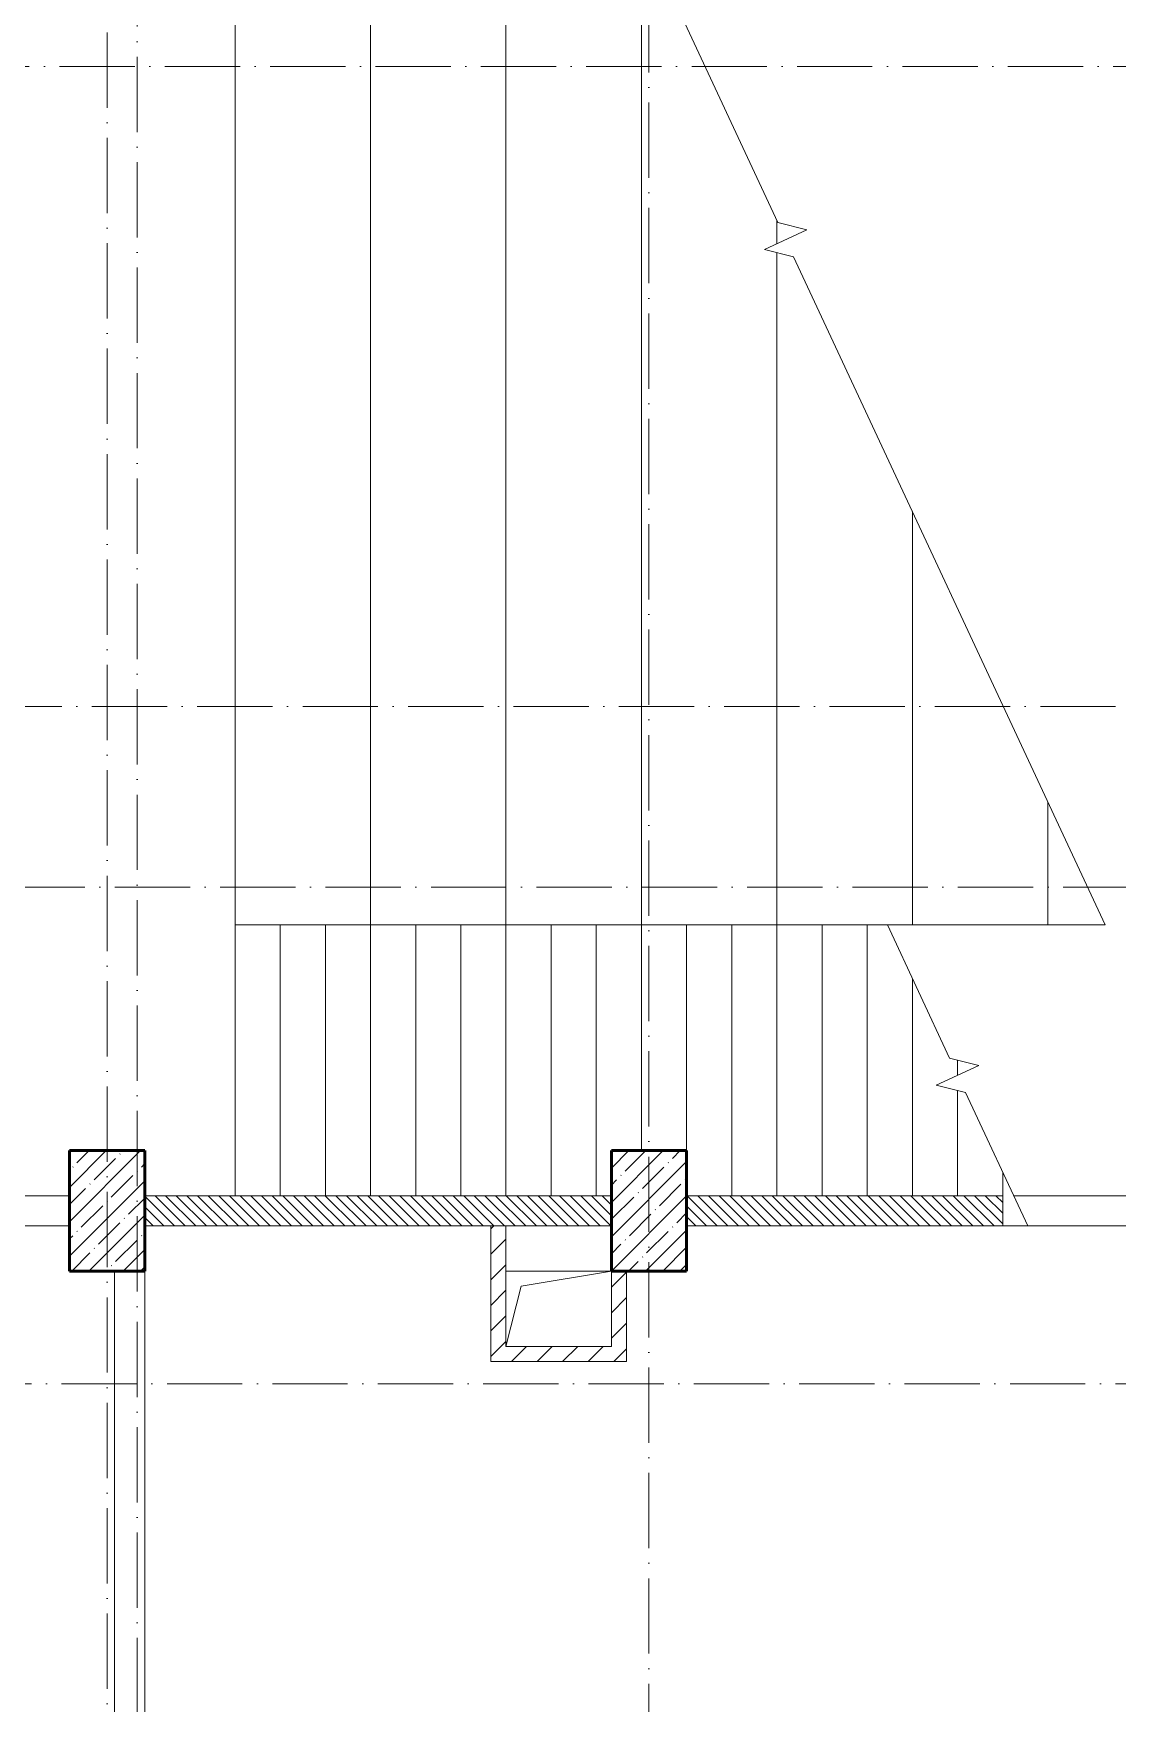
# Model space of a CAD drawing. Header units: millimetres. Extents: x -401725 to 250493, y 305116 to 802890.
# Drawn here: x -167355 to -160152, y 530174 to 541267 of the extents above; entities that cross this region are included whole.
import ezdxf

# ---------------------------------------------------------------- set-up
doc = ezdxf.new("R2010")
doc.units = ezdxf.units.MM
doc.linetypes.add('50_200_ШТРИХ_1Т_ш5_п1_п1_', pattern=[700, 500, -100, 0, -100])
for name, color, linetype, lineweight in [('A-FLOR-____-OTLN', 7, 'Continuous', 9), ('A-GENM-____-OTLN', 7, 'Continuous', 9), ('A-WALL-____-MCUT', 7, 'Continuous', 13), ('A-WALL-____-PATT-1', 7, 'Continuous', 9), ('A-WALL-FNSH-MCUT-1', 7, 'Continuous', 9), ('I-WALL-____-OTLN', 7, 'Continuous', 9), ('S-COLS-____-MCUT', 7, 'Continuous', 50), ('S-COLS-____-OTLN', 7, 'Continuous', 9), ('S-GRID-____-OTLN-1', 7, '50_200_ШТРИХ_1Т_ш5_п1_п1_', 9), ('S-STRS-____-MBND', 7, 'Continuous', 9), ('S-STRS-____-OTLN-1', 7, 'Continuous', 9)]:
    doc.layers.add(name, color=color, linetype=linetype, lineweight=lineweight)
pattern_1 = [(45, (-176515.07, 459015.94), (-84.85281, 84.85281), [])]
pattern_2 = [(135, (-176515.067, 459015.94), (-35.35534, -35.35534), [])]

# ---------------------------------------------------------------- blocks, each defined once
blk = doc.blocks.new('BSC_Колонна _Прямоугольная - 500х800-V13-АР1_План отверстий 1 этажа в осях 1-64_Ю-ЯЯ')
at = {"layer": 'S-COLS-____-OTLN'}
h = blk.add_hatch(dxfattribs=at)
h.set_pattern_fill('FP_15', color=256, style=0, pattern_type=2)
h.set_pattern_definition([(45, (-9650, -74431.04), (-114.04925, 114.04925), []), (45, (-9535.95, -74431.04), (-114.04925, 114.04925), [201.613, -40.323, 3.353, -36.97])])
h.paths.add_polyline_path([(-250, -400), (250, -400), (250, 400), (-250, 400)], flags=0)
at = {"layer": 'S-COLS-____-MCUT'}
for p, q in [((250, 400), (-250, 400)), ((-250, 400), (-250, -400)), ((250, -400), (250, 400)), ((-250, -400), (250, -400))]:
    blk.add_line(p, q, dxfattribs=at)
blk = doc.blocks.new('BSC_Колонна _Прямоугольная - 500х800-V70-АР1_План отверстий 1 этажа в осях 1-64_Ю-ЯЯ')
at = {"layer": 'S-COLS-____-OTLN'}
h = blk.add_hatch(dxfattribs=at)
h.set_pattern_fill('FP_78', color=256, style=0, pattern_type=2)
h.set_pattern_definition([(45, (-13250, -74431.04), (-114.04925, 114.04925), []), (45, (-13135.95, -74431.04), (-114.04925, 114.04925), [201.613, -40.323, 3.353, -36.97])])
h.paths.add_polyline_path([(-250, -400), (250, -400), (250, 400), (-250, 400)], flags=0)
at = {"layer": 'S-COLS-____-MCUT'}
for p, q in [((250, 400), (-250, 400)), ((-250, 400), (-250, -400)), ((250, -400), (250, 400)), ((-250, -400), (250, -400))]:
    blk.add_line(p, q, dxfattribs=at)
blk = doc.blocks.new('AR_Отверстие прямоугольное _в плите_ - AR_Отверстие прямоугольное _в плите_-30553029-АР1_План отверстий 1 этажа в осях 1-64_Ю-ЯЯ')
at = {"layer": 'A-GENM-____-OTLN'}
for p, q in [((350, 250), (-350, 250)), ((-250, 150), (350, 250)), ((-350, -250), (-250, 150))]:
    blk.add_line(p, q, dxfattribs=at)

msp = doc.modelspace()

# ---------------------------------------------------------------- hatches: boundary and pattern name
at = {"layer": 'A-WALL-____-PATT-1'}
h = msp.add_hatch(dxfattribs=at)
h.set_pattern_fill('FP_6', color=256, style=0, pattern_type=2)
h.set_pattern_definition(pattern_2)
h.paths.add_polyline_path([(-163515.0675, 533346.983), (-163515.0675, 533546.983), (-166615.0675, 533546.983), (-166615.0675, 533346.983), (-164157.9715, 533346.983)], flags=0)
h = msp.add_hatch(dxfattribs=at)
h.set_pattern_fill('FP_6', color=256, style=0, pattern_type=2)
h.set_pattern_definition(pattern_2)
h.paths.add_polyline_path([(-160915.0675, 533346.983), (-160915.0675, 533546.983), (-163015.0675, 533546.983), (-163015.0675, 533346.983), (-162390.4709, 533346.983)], flags=0)
h = msp.add_hatch(dxfattribs=at)
h.set_pattern_fill('FP_4', color=256, style=0, pattern_type=2)
h.set_pattern_definition(pattern_1)
h.paths.add_polyline_path([(-164215.0675, 532446.983), (-164215.0675, 533346.983), (-164315.0675, 533346.983), (-164315.0675, 532446.983)], flags=0)
h = msp.add_hatch(dxfattribs=at)
h.set_pattern_fill('FP_4', color=256, style=0, pattern_type=2)
h.set_pattern_definition(pattern_1)
h.paths.add_polyline_path([(-163415.0675, 532546.983), (-163415.0675, 533046.983), (-163515.0675, 533046.983), (-163515.0675, 532546.983)], flags=0)
h = msp.add_hatch(dxfattribs=at)
h.set_pattern_fill('FP_4', color=256, style=0, pattern_type=2)
h.set_pattern_definition(pattern_1)
h.paths.add_polyline_path([(-164215.0675, 532446.983), (-163415.0675, 532446.983), (-163415.0675, 532546.983), (-164215.0675, 532546.983)], flags=0)

# ---------------------------------------------------------------- linework, layer by layer
at = {"layer": 'A-FLOR-____-OTLN'}
msp.add_line((-164215.0675, 533046.983), (-163515.0675, 533046.983), dxfattribs=at)
at = {"layer": 'A-WALL-____-MCUT'}
for p, q in [((-163515.0675, 533546.983), (-166615.0675, 533546.983)), ((-160915.0675, 533546.983), (-163015.0675, 533546.983)), ((-166615.0675, 533346.983), (-163515.0675, 533346.983)), ((-163015.0675, 533346.983), (-160915.0675, 533346.983))]:
    msp.add_line(p, q, dxfattribs=at)
at = {"layer": 'A-WALL-FNSH-MCUT-1'}
for p, q in [((-164315.0675, 533346.983), (-164315.0675, 532446.983)), ((-164215.0675, 532546.983), (-164215.0675, 533346.983)), ((-163515.0675, 533046.983), (-163515.0675, 532546.983)), ((-163415.0675, 532446.983), (-163415.0675, 533046.983)), ((-163515.0675, 532546.983), (-164215.0675, 532546.983)), ((-164315.0675, 532446.983), (-163415.0675, 532446.983))]:
    msp.add_line(p, q, dxfattribs=at)
at = {"layer": 'I-WALL-____-OTLN'}
for p, q in [((-170965.0675, 533546.983), (-167115.0675, 533546.983)), ((-160842.0213, 533546.983), (-160043.8477, 533546.983)), ((-167115.0675, 533346.983), (-170965.0675, 533346.983)), ((-160043.8477, 533346.983), (-160748.7598, 533346.983)), ((-166815.0675, 526696.983), (-166815.0675, 533046.983)), ((-166615.0675, 533046.983), (-166615.0675, 526696.983))]:
    msp.add_line(p, q, dxfattribs=at)
at = {"layer": 'S-GRID-____-OTLN-1'}
for p, q in [((-166865.0675, 512069.3707), (-166865.0675, 549908.7924)), ((-163265.0675, 549908.7924), (-163265.0675, 511907.5288)), ((-166665.0675, 511907.5288), (-166665.0675, 549657.2561)), ((-181183.8377, 541046.983), (-72440.6609, 541046.983)), ((-129360.4697, 536796.983), (-181183.8377, 536796.983)), ((-143910.0675, 535596.983), (-181183.8377, 535596.983)), ((-151965.0675, 532296.983), (-181183.8377, 532296.983))]:
    msp.add_line(p, q, dxfattribs=at)
at = {"layer": 'S-STRS-____-MBND'}
for p, q in [((-162409.6063, 540010.2714), (-164478.4789, 544446.983)), ((-162215.1684, 539963.0171), (-162409.6063, 540010.2714)), ((-162498.3896, 539830.9489), (-162215.1684, 539963.0171)), ((-162303.9517, 539783.6945), (-162498.3896, 539830.9489)), ((-160235.0792, 535346.983), (-162303.9517, 539783.6945)), ((-161267.8948, 534460.2714), (-161681.3751, 535346.983)), ((-161073.4569, 534413.0171), (-161267.8948, 534460.2714)), ((-161356.6781, 534280.9489), (-161073.4569, 534413.0171)), ((-161162.2402, 534233.6945), (-161356.6781, 534280.9489)), ((-160748.7598, 533346.983), (-161162.2402, 534233.6945))]:
    msp.add_line(p, q, dxfattribs=at)
at = {"layer": 'S-STRS-____-OTLN-1'}
for p, q in [((-166015.0675, 544446.983), (-166015.0675, 535346.983)), ((-166015.0675, 544446.983), (-166015.0675, 535346.983)), ((-165115.0675, 544446.983), (-165115.0675, 535346.983)), ((-165115.0675, 544446.983), (-165115.0675, 535346.983)), ((-164215.0675, 543882.0954), (-164215.0675, 535346.983)), ((-164215.0675, 543882.0954), (-164215.0675, 535346.983)), ((-163315.0675, 541952.0392), (-163315.0675, 535346.983)), ((-163315.0675, 541952.0392), (-163315.0675, 535346.983)), ((-162415.0675, 540021.983), (-162415.0675, 539869.8026)), ((-162415.0675, 540021.983), (-162415.0675, 539869.8026)), ((-162415.0675, 539810.699), (-162415.0675, 535346.983)), ((-162415.0675, 539810.699), (-162415.0675, 535346.983)), ((-161515.0675, 538091.9267), (-161515.0675, 535346.983)), ((-161515.0675, 538091.9267), (-161515.0675, 535346.983)), ((-160615.0675, 536161.8705), (-160615.0675, 535346.983)), ((-160615.0675, 536161.8705), (-160615.0675, 535346.983)), ((-166015.0675, 535346.983), (-165115.0675, 535346.983)), ((-166015.0675, 535346.983), (-166015.0675, 533546.983)), ((-166015.0675, 535346.983), (-166015.0675, 533546.983)), ((-165715.0675, 535346.983), (-165715.0675, 533546.983)), ((-165715.0675, 535346.983), (-165715.0675, 533546.983)), ((-165415.0675, 535346.983), (-165115.0675, 535346.983)), ((-165415.0675, 535346.983), (-165415.0675, 533546.983)), ((-165415.0675, 535346.983), (-165415.0675, 533546.983)), ((-165115.0675, 535346.983), (-164215.0675, 535346.983)), ((-165115.0675, 535346.983), (-165115.0675, 533546.983)), ((-165115.0675, 535346.983), (-165115.0675, 533546.983)), ((-164815.0675, 535346.983), (-164815.0675, 533546.983)), ((-164815.0675, 535346.983), (-164815.0675, 533546.983)), ((-164515.0675, 535346.983), (-164215.0675, 535346.983)), ((-164515.0675, 535346.983), (-164515.0675, 533546.983)), ((-164515.0675, 535346.983), (-164515.0675, 533546.983)), ((-164215.0675, 535346.983), (-163315.0675, 535346.983)), ((-164215.0675, 535346.983), (-164215.0675, 533546.983)), ((-164215.0675, 535346.983), (-164215.0675, 533546.983)), ((-163915.0675, 535346.983), (-163915.0675, 533546.983)), ((-163915.0675, 535346.983), (-163915.0675, 533546.983)), ((-163615.0675, 535346.983), (-163315.0675, 535346.983)), ((-163615.0675, 535346.983), (-163615.0675, 533546.983)), ((-163615.0675, 535346.983), (-163615.0675, 533546.983)), ((-163315.0675, 535346.983), (-162415.0675, 535346.983)), ((-163315.0675, 535346.983), (-163315.0675, 533846.983)), ((-163315.0675, 535346.983), (-163315.0675, 533846.983)), ((-163015.0675, 535346.983), (-163015.0675, 533846.983)), ((-163015.0675, 535346.983), (-163015.0675, 533846.983)), ((-162715.0675, 535346.983), (-162415.0675, 535346.983)), ((-162715.0675, 535346.983), (-162715.0675, 533546.983)), ((-162715.0675, 535346.983), (-162715.0675, 533546.983)), ((-162415.0675, 535346.983), (-161515.0675, 535346.983)), ((-162415.0675, 535346.983), (-162415.0675, 533546.983)), ((-162415.0675, 535346.983), (-162415.0675, 533546.983)), ((-162115.0675, 535346.983), (-162115.0675, 533546.983)), ((-162115.0675, 535346.983), (-162115.0675, 533546.983)), ((-161815.0675, 535346.983), (-161681.3751, 535346.983)), ((-161815.0675, 535346.983), (-161815.0675, 533546.983)), ((-161815.0675, 535346.983), (-161815.0675, 533546.983)), ((-161515.0675, 535346.983), (-160615.0675, 535346.983)), ((-160615.0675, 535346.983), (-160235.0792, 535346.983)), ((-161515.0675, 534990.335), (-161515.0675, 533546.983)), ((-161515.0675, 534990.335), (-161515.0675, 533546.983)), ((-161215.0675, 534447.4328), (-161215.0675, 534346.983)), ((-161215.0675, 534447.4328), (-161215.0675, 534346.983)), ((-161215.0675, 534246.5331), (-161215.0675, 533546.983)), ((-161215.0675, 534246.5331), (-161215.0675, 533546.983)), ((-160915.0675, 533703.6309), (-160915.0675, 533346.983)), ((-160915.0675, 533703.6309), (-160915.0675, 533346.983)), ((-160915.0675, 533346.983), (-160748.7598, 533346.983))]:
    msp.add_line(p, q, dxfattribs=at)

# ---------------------------------------------------------------- block references
at = {"layer": 'A-GENM-____-OTLN'}
msp.add_blockref('AR_Отверстие прямоугольное _в плите_ - AR_Отверстие прямоугольное _в плите_-30553029-АР1_План отверстий 1 этажа в осях 1-64_Ю-ЯЯ', (-163865.0675, 532796.983), dxfattribs=at)
at = {"layer": 'S-COLS-____-OTLN'}
for name, p in [('BSC_Колонна _Прямоугольная - 500х800-V13-АР1_План отверстий 1 этажа в осях 1-64_Ю-ЯЯ', (-166865.0675, 533446.983)), ('BSC_Колонна _Прямоугольная - 500х800-V70-АР1_План отверстий 1 этажа в осях 1-64_Ю-ЯЯ', (-163265.0675, 533446.983))]:
    msp.add_blockref(name, p, dxfattribs=at)

doc.saveas('drawing.dxf')
